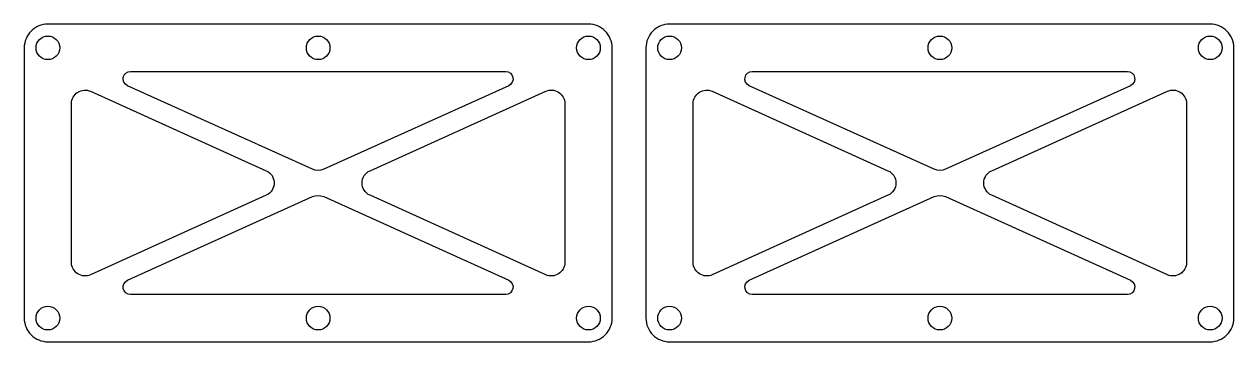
# Model space of a CAD drawing. Header units: millimetres. Extents: x -139 to 40, y 225 to 272.
import ezdxf

# ---------------------------------------------------------------- set-up
doc = ezdxf.new("R2010")
doc.units = ezdxf.units.MM

msp = doc.modelspace()

# ---------------------------------------------------------------- linework, layer by layer
for points in [[(-52.34, 228.23), (-52.34, 268.23, 0.414214), (-55.84, 271.73), (-135.84, 271.73, 0.414214), (-139.34, 268.23), (-139.34, 228.23, 0.414214), (-135.84, 224.73), (-55.84, 224.73, 0.414214)], [(39.66, 228.23), (39.66, 268.23, 0.414214), (36.16, 271.73), (-43.84, 271.73, 0.414214), (-47.34, 268.23), (-47.34, 228.23, 0.414214), (-43.84, 224.73), (36.16, 224.73, 0.414214)], [(-123.6, 264.73), (-68.09, 264.73, -0.807435), (-67.64, 262.63), (-95.02, 250.25, -0.215528), (-96.67, 250.25), (-124.05, 262.63, -0.807435)], [(-31.6, 264.73), (23.91, 264.73, -0.807435), (24.36, 262.63), (-3.02, 250.25, -0.215528), (-4.67, 250.25), (-32.05, 262.63, -0.807435)], [(-103.52, 246.41), (-129.52, 234.65, -0.544797), (-132.34, 236.47), (-132.34, 259.98, -0.544797), (-129.52, 261.8), (-103.52, 250.05, -0.645376)], [(-88.17, 250.05), (-62.17, 261.8, -0.544797), (-59.34, 259.98), (-59.34, 236.47, -0.544797), (-62.17, 234.65), (-88.17, 246.41, -0.645376)], [(-11.52, 246.41), (-37.52, 234.65, -0.544797), (-40.34, 236.47), (-40.34, 259.98, -0.544797), (-37.52, 261.8), (-11.52, 250.05, -0.645376)], [(3.83, 250.05), (29.83, 261.8, -0.544797), (32.66, 259.98), (32.66, 236.47, -0.544797), (29.83, 234.65), (3.83, 246.41, -0.645376)], [(-68.09, 231.73), (-123.6, 231.73, -0.807435), (-124.05, 233.83), (-96.67, 246.21, -0.215528), (-95.02, 246.21), (-67.64, 233.83, -0.807435)], [(23.91, 231.73), (-31.6, 231.73, -0.807435), (-32.05, 233.83), (-4.67, 246.21, -0.215528), (-3.02, 246.21), (24.36, 233.83, -0.807435)]]:
    msp.add_lwpolyline(points, format="xyb", close=True)
for centre in [(-135.84, 268.23), (-95.84, 268.23), (-55.84, 268.23), (-43.84, 268.23), (-3.84, 268.23), (36.16, 268.23), (-135.84, 228.23), (-95.84, 228.23), (-55.84, 228.23), (-43.84, 228.23), (-3.84, 228.23), (36.16, 228.23)]:
    msp.add_circle(centre, 1.75)

doc.saveas('drawing.dxf')
